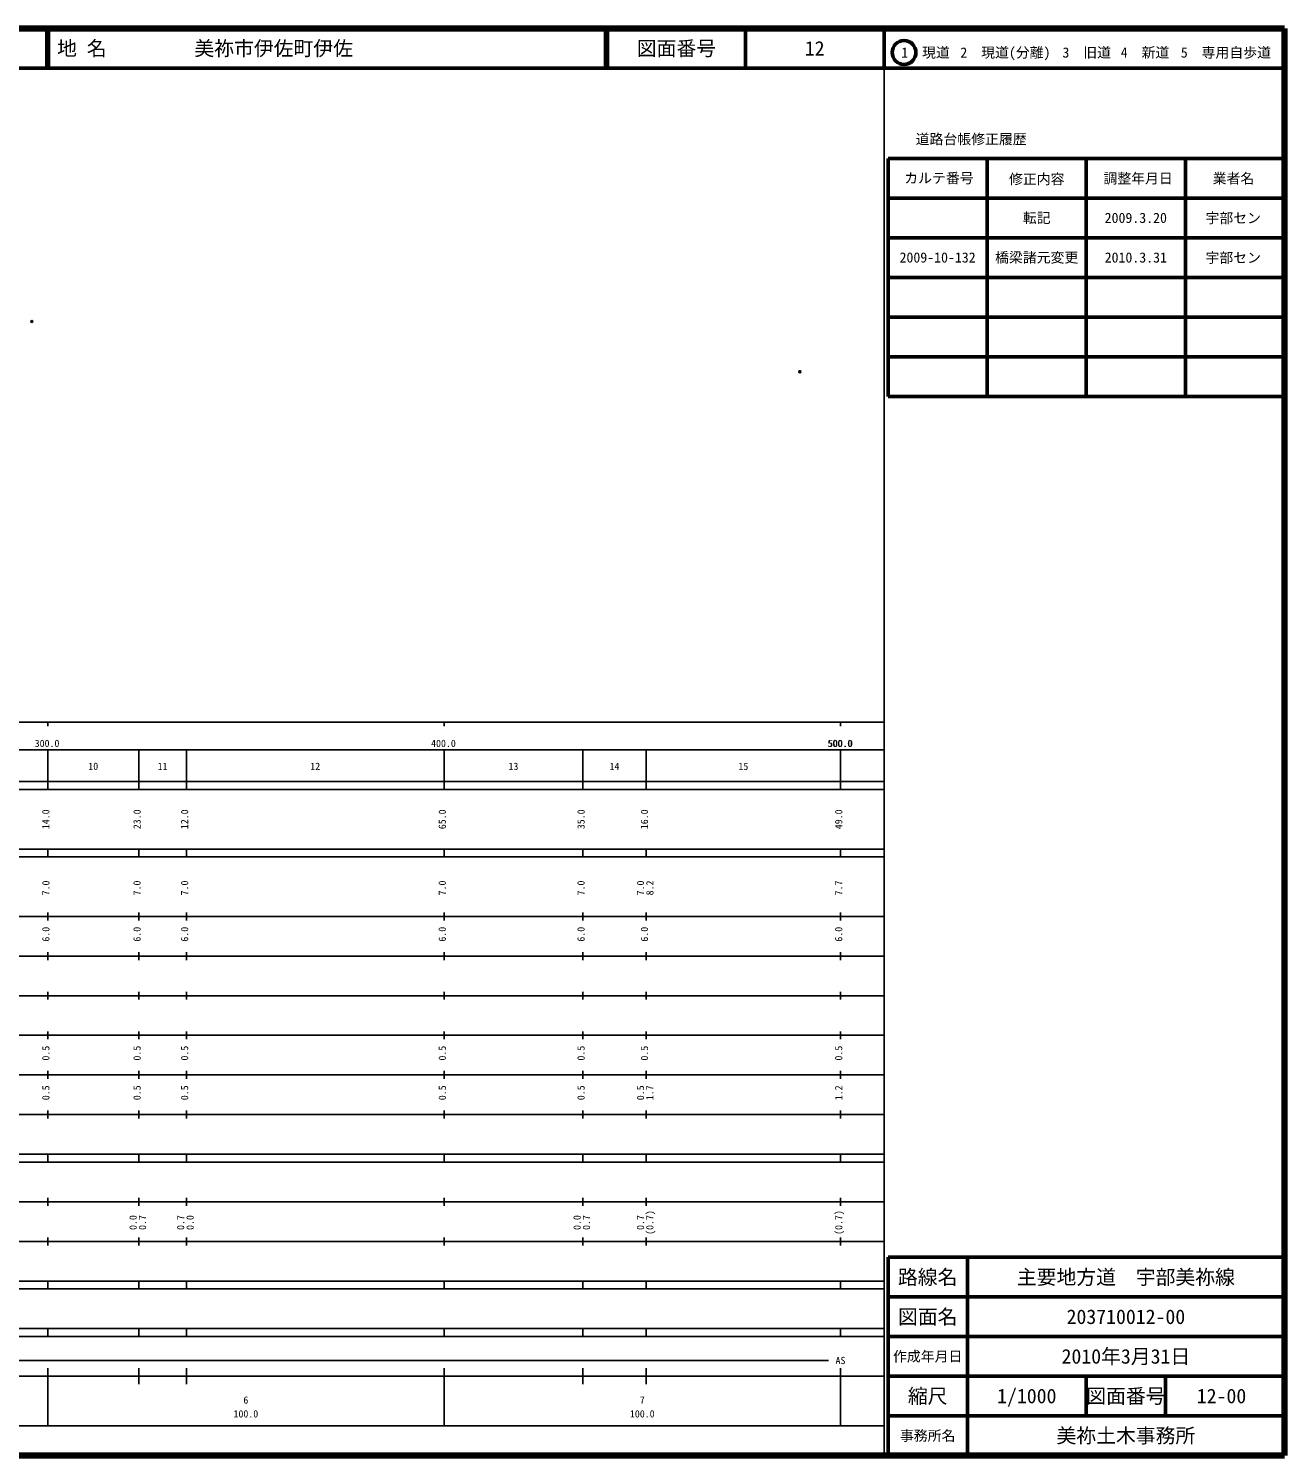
# Model space of a CAD drawing. Units: millimetres on the paper. Extents: x 40 to 680, y 20 to 380.
# Drawn here: x 363.2 to 680, y 20 to 380 of the extents above; entities that cross this region are included whole.
import ezdxf
from ezdxf.enums import TextEntityAlignment as Align

# ---------------------------------------------------------------- set-up
doc = ezdxf.new("R2010")
doc.units = ezdxf.units.MM
doc.header["$PDMODE"] = 32
doc.header["$PDSIZE"] = 0.5
doc.layers.add('S-OTRS', color=6, linetype='Continuous')
doc.layers.add('S-TTL-TXT', color=7, linetype='Continuous')
for name, color, linetype, lineweight in [('S-TTL', 2, 'Continuous', 140), ('S-TTL-BAND', 7, 'Continuous', 25), ('S-TTL-FRAM', 2, 'Continuous', 50), ('S-TTL-LINE', 7, 'Continuous', 50)]:
    doc.layers.add(name, color=color, linetype=linetype, lineweight=lineweight)
doc.styles.add('ＭＳ ゴシック', font='')
doc.styles.get('ＭＳ ゴシック').set_extended_font_data('MS Gothic')

msp = doc.modelspace()

# ---------------------------------------------------------------- linework, layer by layer
at = {"layer": 'S-OTRS'}
for p in [(363.983, 306.088), (557.753, 293.427)]:
    msp.add_point(p, dxfattribs=at)
at = {"layer": 'S-TTL'}
for p, q in [((680, 380), (40, 380)), ((680, 20), (680, 380)), ((40, 20), (680, 20))]:
    msp.add_line(p, q, dxfattribs=at)
at = {"layer": 'S-TTL-BAND'}
for p, q in [((579, 20), (579, 370)), ((40, 205), (579, 205)), ((368, 205), (368, 204)), ((468, 205), (468, 204)), ((568, 205), (568, 204)), ((68, 198), (579, 198)), ((368, 188), (368, 198)), ((391, 188), (391, 198)), ((403, 188), (403, 198)), ((468, 188), (468, 198)), ((503, 188), (503, 198)), ((519, 188), (519, 198)), ((568, 188), (568, 198)), ((40, 190), (579, 190)), ((40, 188), (579, 188)), ((40, 173), (579, 173)), ((368, 171), (368, 173)), ((391, 171), (391, 173)), ((403, 171), (403, 173)), ((468, 171), (468, 173)), ((503, 171), (503, 173)), ((519, 171), (519, 173)), ((568, 171), (568, 173)), ((40, 171), (579, 171)), ((40, 156), (579, 156)), ((368, 155), (368, 157)), ((391, 155), (391, 157)), ((403, 155), (403, 157)), ((468, 155), (468, 157)), ((503, 155), (503, 157)), ((519, 155), (519, 157)), ((568, 155), (568, 157)), ((46, 146), (579, 146)), ((368, 145), (368, 147)), ((391, 145), (391, 147)), ((403, 145), (403, 147)), ((468, 145), (468, 147)), ((503, 145), (503, 147)), ((519, 145), (519, 147)), ((568, 145), (568, 147)), ((368, 135), (368, 137)), ((391, 135), (391, 137)), ((403, 135), (403, 137)), ((468, 135), (468, 137)), ((503, 135), (503, 137)), ((519, 135), (519, 137)), ((568, 135), (568, 137)), ((52, 136), (579, 136)), ((46, 126), (579, 126)), ((368, 125), (368, 127)), ((391, 125), (391, 127)), ((403, 125), (403, 127)), ((468, 125), (468, 127)), ((503, 125), (503, 127)), ((519, 125), (519, 127)), ((568, 125), (568, 127)), ((52, 116), (579, 116)), ((368, 115), (368, 117)), ((391, 115), (391, 117)), ((403, 115), (403, 117)), ((468, 115), (468, 117)), ((503, 115), (503, 117)), ((519, 115), (519, 117)), ((568, 115), (568, 117)), ((46, 106), (579, 106)), ((368, 105), (368, 107)), ((391, 105), (391, 107)), ((403, 105), (403, 107)), ((468, 105), (468, 107)), ((503, 105), (503, 107)), ((519, 105), (519, 107)), ((568, 105), (568, 107)), ((40, 96), (579, 96)), ((40, 94), (579, 94)), ((368, 94), (368, 96)), ((391, 94), (391, 96)), ((403, 94), (403, 96)), ((468, 94), (468, 96)), ((503, 94), (503, 96)), ((519, 94), (519, 96)), ((568, 94), (568, 96)), ((49, 84), (579, 84)), ((368, 83), (368, 85)), ((391, 83), (391, 85)), ((403, 83), (403, 85)), ((468, 83), (468, 85)), ((503, 83), (503, 85)), ((519, 83), (519, 85)), ((568, 83), (568, 85)), ((40, 74), (579, 74)), ((368, 73), (368, 75)), ((391, 73), (391, 75)), ((403, 73), (403, 75)), ((468, 73), (468, 75)), ((503, 73), (503, 75)), ((519, 73), (519, 75)), ((568, 73), (568, 75)), ((40, 64), (579, 64)), ((40, 62), (579, 62)), ((368, 62), (368, 64)), ((391, 62), (391, 64)), ((403, 62), (403, 64)), ((468, 62), (468, 64)), ((503, 62), (503, 64)), ((519, 62), (519, 64)), ((568, 62), (568, 64)), ((40, 52), (579, 52)), ((368, 50), (368, 52)), ((391, 50), (391, 52)), ((403, 50), (403, 52)), ((468, 50), (468, 52)), ((503, 50), (503, 52)), ((519, 50), (519, 52)), ((568, 50), (568, 52)), ((40, 50), (579, 50)), ((71, 44), (565, 44)), ((40, 40), (579, 40)), ((368, 27.5), (368, 42)), ((391, 38), (391, 42)), ((403, 38), (403, 42)), ((468, 27.5), (468, 42)), ((503, 38), (503, 42)), ((519, 38), (519, 42)), ((568, 27.5), (568, 42)), ((68, 27.5), (579, 27.5))]:
    msp.add_line(p, q, dxfattribs=at)
at = {"layer": 'S-TTL-FRAM'}
for p, q in [((580, 347.197), (580, 287.197)), ((580, 347.197), (680, 347.197)), ((580, 287.197), (680, 287.197)), ((680, 70), (580, 70)), ((580, 70), (580, 20))]:
    msp.add_line(p, q, dxfattribs=at)
at = {"layer": 'S-TTL-LINE'}
for p, q in [((367.75, 380), (367.75, 370)), ((368.25, 380), (368.25, 370)), ((508.747, 380), (508.747, 370)), ((509.247, 380), (509.247, 370)), ((543.997, 380), (543.997, 370)), ((579, 380), (579, 370)), ((40, 370), (680, 370)), ((605, 347.197), (605, 287.197)), ((630, 347.197), (630, 287.197)), ((655, 347.197), (655, 287.197)), ((580, 337.197), (680, 337.197)), ((580, 327.197), (680, 327.197)), ((580, 317.197), (680, 317.197)), ((580, 307.197), (680, 307.197)), ((580, 297.197), (680, 297.197)), ((600, 70), (600, 20)), ((680, 60), (580, 60)), ((680, 50), (580, 50)), ((680, 40), (580, 40)), ((630, 40), (630, 30)), ((650, 40), (650, 30)), ((680, 30), (580, 30))]:
    msp.add_line(p, q, dxfattribs=at)
msp.add_circle((584.031, 373.958), 3, dxfattribs=at)

# ---------------------------------------------------------------- texts
at = {"layer": 'S-TTL-BAND', "style": 'ＭＳ ゴシック'}
for s, p in [('300.0', (367.844, 198.195)), ('400.0', (467.844, 198.195)), ('500.0', (567.844, 198.195)), ('500.0', (568, 198.195)), ('10', (379.5, 192.405)), ('11', (397, 192.405)), ('12', (435.5, 192.405)), ('13', (485.5, 192.405)), ('14', (511, 192.405)), ('15', (543.5, 192.405)), ('AS', (568, 42.5)), ('6', (418, 32.523)), ('7', (518, 32.523)), ('100.0', (418, 29.033)), ('100.0', (518, 29.033))]:
    msp.add_text(s, height=1.833, dxfattribs=at).set_placement(p, align=Align.BOTTOM_CENTER)
for s, p in [('14.0', (369, 180.5)), ('23.0', (392, 180.5)), ('12.0', (404, 180.5)), ('65.0', (469, 180.5)), ('35.0', (504, 180.5)), ('16.0', (520, 180.5)), ('49.0', (569, 180.5)), ('7.0', (369, 163.174)), ('7.0', (392, 163.174)), ('7.0', (404, 163.174)), ('7.0', (469, 163.174)), ('7.0', (504, 163.174)), ('7.0', (519, 163.174)), ('8.2', (521.37, 163.174)), ('7.7', (569, 163.174)), ('6.0', (369, 151.5)), ('6.0', (392, 151.5)), ('6.0', (404, 151.5)), ('6.0', (469, 151.5)), ('6.0', (504, 151.5)), ('6.0', (520, 151.5)), ('6.0', (569, 151.5)), ('0.5', (369, 121.5)), ('0.5', (392, 121.5)), ('0.5', (404, 121.5)), ('0.5', (469, 121.5)), ('0.5', (504, 121.5)), ('0.5', (520, 121.5)), ('0.5', (569, 121.5)), ('0.5', (369, 111.5)), ('0.5', (392, 111.5)), ('0.5', (404, 111.5)), ('0.5', (469, 111.5)), ('0.5', (504, 111.5)), ('0.5', (519, 111.5)), ('1.7', (521.37, 111.5)), ('1.2', (569, 111.5)), ('0.0', (391, 78.764)), ('0.7', (393.37, 78.764)), ('0.7', (403, 78.764)), ('0.0', (405.37, 78.764)), ('0.0', (503, 78.764)), ('0.7', (505.37, 78.764)), ('0.7', (519, 78.764)), ('(0.7)', (521.37, 78.764)), ('(0.7)', (569, 78.764))]:
    msp.add_text(s, height=1.833, rotation=90, dxfattribs=at).set_placement(p, align=Align.BOTTOM_CENTER)
at = {"layer": 'S-TTL-TXT', "style": 'ＭＳ ゴシック'}
for s, p in [('地 名', (370.38, 375)), ('美祢市伊佐町伊佐', (405.024, 375))]:
    msp.add_text(s, height=3.666, dxfattribs=at).set_placement(p, align=Align.MIDDLE_LEFT)
for s, height, p in [('図面番号', 3.666, (526.622, 375)), ('12', 3.666, (561.497, 375)), ('1\u3000現道', 2.566, (589.448, 373.958)), ('2\u3000現道(分離)', 2.566, (609.619, 373.958)), ('3\u3000旧道', 2.566, (630.121, 373.958)), ('4\u3000新道', 2.566, (644.824, 373.958)), ('5\u3000専用自歩道', 2.566, (665.228, 373.958)), ('道路台帳修正履歴', 2.566, (600.968, 352.113)), ('カルテ番号', 2.566, (592.839, 342.277)), ('修正内容', 2.566, (617.509, 342.023)), ('調整年月日', 2.566, (643.089, 342.197)), ('業者名', 2.566, (667.134, 342.197)), ('転記', 2.566, (617.5, 332.245)), ('2009.3.20', 2.566, (642.5, 332.245)), ('宇部セン', 2.566, (667.077, 332.189)), ('2009-10-132', 2.566, (592.5, 322.245)), ('橋梁諸元変更', 2.566, (617.5, 322.245)), ('2010.3.31', 2.566, (642.5, 322.245)), ('宇部セン', 2.566, (667.077, 322.189)), ('路線名', 3.666, (590, 65)), ('路線名', 3.666, (590, 65)), ('主要地方道\u3000宇部美祢線', 3.666, (640, 65)), ('図面名', 3.666, (590, 55)), ('図面名', 3.666, (590, 55)), ('203710012-00', 3.666, (640, 55)), ('2010年3月31日', 3.666, (640, 45)), ('作成年月日', 2.566, (590, 45)), ('作成年月日', 2.566, (590, 45)), ('縮尺', 3.666, (590, 35)), ('縮尺', 3.666, (590, 35)), ('1/1000', 3.666, (615, 35)), ('図面番号', 3.666, (640, 35)), ('図面番号', 3.666, (640, 35)), ('12-00', 3.666, (664.125, 35)), ('事務所名', 2.566, (590, 25)), ('事務所名', 2.566, (590, 25)), ('美祢土木事務所', 3.666, (640, 25))]:
    msp.add_text(s, height=height, dxfattribs=at).set_placement(p, align=Align.MIDDLE_CENTER)

doc.saveas('drawing.dxf')
